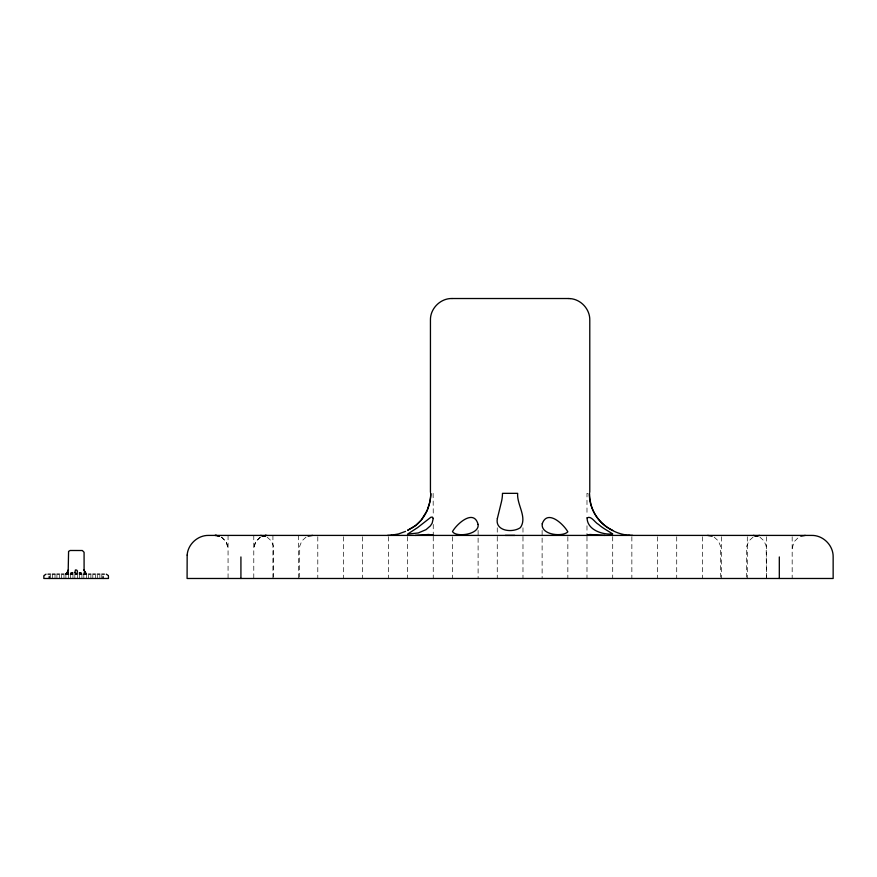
<?xml version="1.0" encoding="UTF-8"?>
<svg xmlns="http://www.w3.org/2000/svg" width="877" height="877" viewBox="0 0 877 877"><rect width="100%" height="100%" fill="white"/><g stroke="black" fill="none" stroke-linecap="round" stroke-linejoin="round"><path stroke-width="0.66" stroke-dasharray="4.38 3.29" d="M792.227 548.333L793.981 541.876L798.75 537.141M260.272 537.141L255.525 541.876L253.782 548.333L255.591 541.876L260.359 537.141M306.04 537.141L301.885 540.923L299.726 546.086L299.528 577.176M753.069 537.141L748.903 540.923L746.744 546.086L746.546 577.176M433.128 493.345L433.249 514.974M587.743 493.345L586.987 493.345L586.987 514.974M759.877 537.141L764.031 540.923L766.191 546.086L766.388 577.176M714.185 537.141L718.351 540.923L720.51 546.086L720.708 577.176M267.167 537.141L271.322 540.923L273.481 546.086L273.679 577.176M221.486 537.141L226.321 541.876L228.064 548.333L226.255 541.876L221.574 537.141M792.172 536.757L792.172 578.48M766.454 536.757L766.454 578.48M747.303 536.757L747.303 578.48M721.585 536.757L721.585 578.48M702.444 536.757L702.444 578.48M676.715 536.757L676.715 578.48M657.575 536.757L657.575 578.48M631.857 536.713L631.857 578.48M612.705 536.614L612.705 578.48M586.987 525.783L586.987 536.033M586.987 536.592L586.987 578.48M567.847 536.746L567.847 578.48M542.118 530.41L542.118 578.48M522.977 527.801L522.977 536.066M522.977 536.757L522.977 578.48M497.259 527.801L497.259 536.066M497.259 536.757L497.259 578.48M478.108 530.41L478.108 578.48M452.389 536.746L452.389 578.48M433.249 524.424L433.249 536.033M433.249 536.592L433.249 578.48M407.52 536.614L407.52 578.48M388.379 536.713L388.379 578.48M362.661 536.757L362.661 578.48M343.51 536.757L343.51 578.48M317.792 536.757L317.792 578.48M298.651 535.409L298.651 578.48M272.922 535.409L272.922 578.48M253.782 535.409L253.782 578.48M228.064 535.409L228.064 578.48M101.787 575.246L101.787 578.48M99.868 575.246L99.868 578.48M97.303 575.246L97.303 578.48M95.385 575.246L95.385 578.48M92.809 575.246L92.809 578.48M90.901 575.246L90.901 578.48M88.325 575.246L88.325 578.48M86.417 575.246L86.417 578.48M83.841 574.961L83.841 578.48M81.923 575.246L81.923 578.48M79.358 575.246L79.358 578.48M77.439 575.246L77.439 578.48M74.863 575.246L74.863 578.48M72.955 575.246L72.955 578.48M70.379 574.983L70.379 578.48M68.472 574.961L68.472 578.48M65.896 575.159L65.896 578.48M63.977 575.246L63.977 578.48M61.412 575.246L61.412 578.48M59.493 575.246L59.493 578.48M56.917 575.246L56.917 578.48M55.01 574.172L55.01 578.48M52.434 574.172L52.434 578.48M50.515 575.246L50.515 578.48"/><path stroke-width="1.32" d="M68.362 574.172L66.729 574.172M43.982 575.586L46.032 574.172M70.916 573.163C70.072 576.299 75.608 570.828 70.916 573.163M67.902 572.582C63.034 576.09 70.894 571.683 67.31 573.076M65.896 574.029L66.97 573.339M67.211 573.163L66.356 573.426M412.87 527.428C424.358 520.247 430.684 506.665 430.771 493.345A27.823 18.987 90 0 1 429.697 502.346L427.143 510.546L421.278 520.028L415.841 525.334L407.52 530.366L412.607 527.625M405.569 531.374L398.509 533.94L391.109 535.244M262.322 536.187L265.621 535.463M262.42 536.187L265.742 535.463M308.101 536.187L312.563 535.409M755.119 536.187L759.581 535.409M800.811 536.187L805.261 535.409M452.039 298.52C440.517 298.213 430.168 308.518 430.443 320.05L430.443 492.337M432.218 535.409L433.249 535.014L428.601 534.488L415.303 535.409M85.102 573.163C81.232 571.289 89.257 576.266 84.587 572.736M387.481 535.409L391.219 535.244M63.966 574.172L61.412 574.172M265.402 535.463L266.871 535.409M505.284 535.409L514.788 535.409M75.674 574.172L76.617 574.172M451.984 298.52L568.241 298.52M68.472 569.973L68.187 569.973A2.784 1.897 -90 0 1 68.11 570.872L67.014 572.911L68.209 570.247L68.581 551.403L70.149 550.493L82.339 550.515L84.082 552.269L84.093 570.247L85.946 573.426M83.841 569.973L84.126 569.973A2.784 1.897 -90 0 0 84.192 570.872L85.88 573.372M47.95 574.172L50.515 574.172M52.434 574.172L55.01 574.172M56.917 574.172L59.493 574.172M65.896 574.172L68.472 574.172M70.379 574.172L72.955 574.172M74.863 574.172L77.439 574.172M79.358 574.172L81.923 574.172M86.417 574.172L83.841 574.172L85.639 574.172M88.413 574.172L90.901 574.172M92.809 574.172L95.385 574.172M97.303 574.172L99.868 574.172M101.787 574.172L104.363 574.172M604.966 535.409L589.87 534.488L586.987 535.244L588.039 535.409M568.186 298.52L570.116 298.597M753.354 535.409L757.816 536.187M707.673 535.409L712.135 536.187M629.006 535.244L632.766 535.409M260.655 535.409L265.106 536.187M214.964 535.409L216.213 535.463M215.314 535.409L216.444 535.463M106.303 574.172L108.331 575.586M216.104 535.463L219.524 536.187M570.061 298.597C580.892 299.287 590.013 309.208 589.783 320.05L589.783 492.337M629.116 535.244C608.123 533.874 588.631 515.38 589.454 493.345A27.823 18.987 -90 0 0 590.528 502.346C592.523 512.486 598.629 521.837 607.355 527.428M217.233 535.606L219.425 536.187M612.705 530.366L608.057 527.899M86.341 573.964L85.584 573.503M779.313 556.95L779.313 578.48M240.923 556.95L240.923 578.48M108.452 576.332L108.452 578.48L43.85 578.48L43.85 576.332M103.069 576.332L103.069 578.48M49.233 576.332L49.233 578.48M74.874 572.484C76.705 576.693 79.27 569.129 75.389 569.973A2.784 2.028 -90 0 1 75.269 570.872L74.874 572.484M497.369 518.471C494.727 531.276 512.639 533.15 520.39 527.625C527.592 517.255 516.696 504.703 517.66 493.345L502.477 493.345A27.823 20.335 -90 0 1 501.315 502.346L497.369 518.471M478.108 524.468C479.62 534.849 455.492 537.579 452.499 531.517C457.18 523.459 473.931 508.616 478.108 524.468M79.368 573.01C81.528 576.386 82.526 571.113 79.368 573.01M542.238 523.755C540.528 535.156 562.826 537.13 567.847 531.835C563.209 523.766 547.303 509.12 542.238 523.755M187.163 555.064L187.086 578.48L833.15 578.48L833.15 556.95C833.424 545.439 823.119 535.134 811.62 535.409L208.616 535.409C197.785 535.189 187.886 544.266 187.163 555.064M433.238 518.46L432.142 523.218L430.355 525.904L426.058 529.642L418.263 532.953L407.52 534.148L417.573 527.625L430.903 517.222L432.482 517.112L433.238 518.46M587.097 517.847C587.064 530.026 602.839 535.014 612.705 533.94C608.057 530.826 602.806 528.305 598.596 524.468C594.99 522.78 591.241 515.336 587.097 517.847M66.97 572.955L66.411 573.394L67.014 572.911"/></g></svg>
